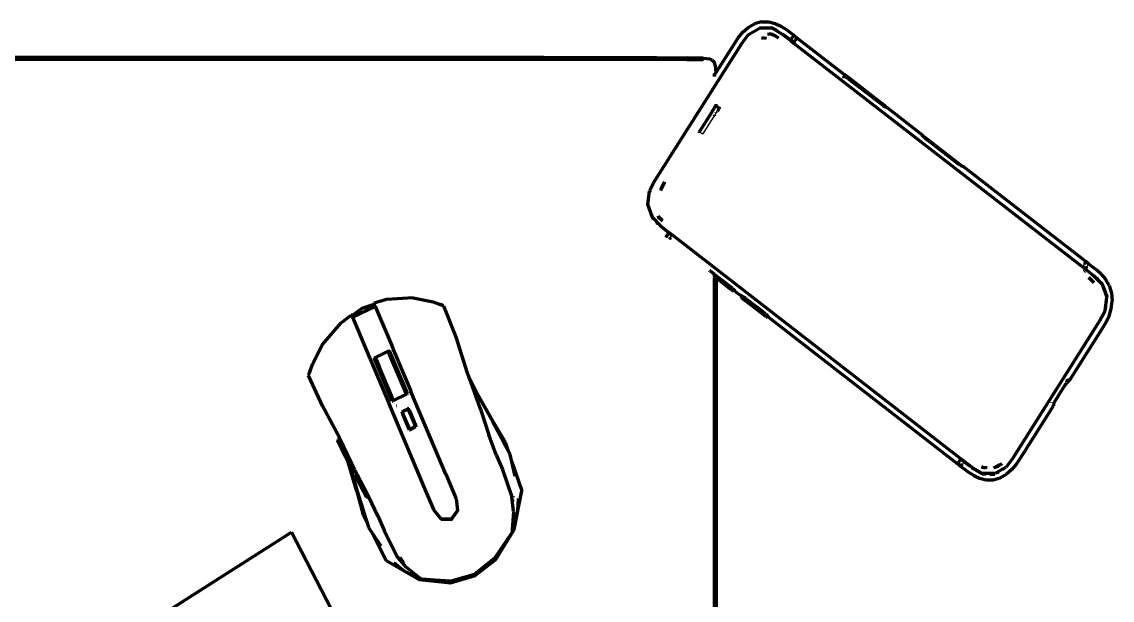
# Model space of a CAD drawing. Header units: millimetres. Extents: x 4307 to 31003, y 2809 to 20009.
# Drawn here: x 19202.6 to 19517.7, y 8687.3 to 8854.4 of the extents above; entities that cross this region are included whole.
import ezdxf

# ---------------------------------------------------------------- set-up
doc = ezdxf.new("R2010")
doc.units = ezdxf.units.MM
doc.layers.add('ProfileEdges', color=7, linetype='Continuous')

msp = doc.modelspace()

# ---------------------------------------------------------------- linework, layer by layer
for p, q in [((19416.43, 8849.52), (19416.86, 8849.47)), ((19440.36, 8838.84), (19440.4, 8838.79)), ((19440.41, 8838.75), (19440.58, 8838.55)), ((19443.03, 8837.04), (19440.52, 8838.98)), ((19446.73, 8834.17), (19451.37, 8830.58)), ((19398.35, 8822.72), (19402.73, 8829.65)), ((19402.73, 8829.69), (19402.86, 8829.85)), ((19402.86, 8829.9), (19402.93, 8829.96)), ((19403.01, 8829.88), (19403.25, 8829.69)), ((19403.25, 8829.69), (19403.36, 8829.61)), ((19452.16, 8829.96), (19452.33, 8829.83)), ((19402.74, 8827.36), (19401.62, 8825.58)), ((19402.87, 8827.56), (19402.74, 8827.36)), ((19403.26, 8828.19), (19402.87, 8827.56)), ((19403.86, 8829.13), (19403.26, 8828.19)), ((19403.86, 8829.22), (19403.86, 8829.13)), ((19401.62, 8825.58), (19399.37, 8822.04)), ((19398.4, 8822.7), (19398.35, 8822.72)), ((19398.46, 8822.67), (19398.4, 8822.7)), ((19398.46, 8822.67), (19399.29, 8822.01)), ((19399.37, 8822.04), (19399.29, 8822.01)), ((19387.3, 8806.19), (19388.32, 8808.13)), ((19387.27, 8806.06), (19387.3, 8806.19)), ((19389.68, 8791.48), (19389.79, 8791.66)), ((19390.08, 8792.11), (19390.46, 8792.72)), ((19510.04, 8785.18), (19510, 8785.12)), ((19509.56, 8784.42), (19509.17, 8783.82)), ((19510.5, 8783.7), (19510.78, 8784.15)), ((19402.81, 8780.9), (19402.78, 8780.91)), ((19402.94, 8780.79), (19402.81, 8780.9)), ((19403.05, 8780.7), (19402.94, 8780.79)), ((19403.36, 8780.47), (19403.15, 8780.63)), ((19404.58, 8779.52), (19403.36, 8780.47)), ((19404.58, 8779.52), (19408.28, 8776.65)), ((19304.47, 8773.05), (19304.45, 8773.13)), ((19328.2, 8716.81), (19304.49, 8773.06)), ((19315.72, 8774.65), (19321.48, 8773.45)), ((19323.05, 8772.85), (19321.48, 8773.45)), ((19324.15, 8772.45), (19323.05, 8772.85)), ((19410.48, 8774.95), (19411.45, 8774.2)), ((19410.69, 8775.29), (19410.64, 8775.29)), ((19410.77, 8775.24), (19410.69, 8775.29)), ((19410.97, 8775.15), (19411.1, 8775.11)), ((19297.82, 8769.71), (19297.87, 8769.64)), ((19318.67, 8720.23), (19297.84, 8769.63)), ((19324.21, 8772.41), (19324.15, 8772.45)), ((19324.36, 8772.35), (19324.21, 8772.41)), ((19327.89, 8763.44), (19324.36, 8772.35)), ((19414.21, 8772.07), (19417.91, 8769.2)), ((19418.1, 8769.57), (19417.87, 8769.88)), ((19289.52, 8761.13), (19286.65, 8755.49)), ((19304.51, 8757.4), (19304.46, 8757.26)), ((19304.7, 8757.54), (19304.51, 8757.4)), ((19304.51, 8757.4), (19304.54, 8757.33)), ((19308.46, 8759.4), (19304.7, 8757.54)), ((19308.7, 8759.47), (19308.46, 8759.4)), ((19308.84, 8759.42), (19308.7, 8759.47)), ((19286.06, 8753.77), (19286.65, 8755.49)), ((19285.56, 8752.34), (19285.6, 8752.53)), ((19285.56, 8752.34), (19286.36, 8750.54)), ((19286.36, 8750.54), (19286.67, 8749.88)), ((19331.67, 8752.04), (19334.23, 8746.83)), ((19286.67, 8749.88), (19289.47, 8743.62)), ((19333.29, 8748.29), (19332.23, 8750.48)), ((19309.77, 8744.84), (19309.68, 8744.88)), ((19313.75, 8746.84), (19313.6, 8746.76)), ((19313.98, 8746.96), (19313.75, 8746.84)), ((19313.96, 8747.01), (19313.98, 8746.96)), ((19294.48, 8734.11), (19289.47, 8743.62)), ((19312.55, 8741.78), (19312.57, 8741.73)), ((19312.73, 8741.61), (19314.23, 8742.4)), ((19312.92, 8741.15), (19312.73, 8741.61)), ((19314.65, 8737.06), (19312.92, 8741.15)), ((19314.23, 8742.4), (19314.41, 8742.02)), ((19314.27, 8742.6), (19314.25, 8742.65)), ((19314.43, 8741.93), (19314.41, 8742.02)), ((19316.17, 8737.84), (19314.43, 8741.93)), ((19338.81, 8738.77), (19338.68, 8738.97)), ((19314.65, 8737.06), (19314.68, 8736.98)), ((19314.68, 8737.05), (19314.65, 8737.06)), ((19316.17, 8737.84), (19314.68, 8737.05)), ((19314.72, 8736.88), (19314.8, 8736.7)), ((19314.76, 8736.53), (19314.74, 8736.57)), ((19314.8, 8736.7), (19316.31, 8737.46)), ((19316.32, 8737.49), (19316.17, 8737.84)), ((19316.31, 8737.46), (19316.32, 8737.49)), ((19316.51, 8737.55), (19316.44, 8737.45)), ((19316.44, 8737.45), (19316.46, 8737.41)), ((19293.95, 8733.61), (19294.53, 8733.92)), ((19293.97, 8733.58), (19294.53, 8733.92)), ((19293.97, 8733.58), (19294.01, 8733.49)), ((19294.01, 8733.49), (19295.07, 8731.32)), ((19294.53, 8733.92), (19294.56, 8733.93)), ((19294.53, 8733.92), (19294.58, 8733.9)), ((19342.16, 8732.96), (19341.89, 8732.86)), ((19341.91, 8732.83), (19342.16, 8732.96)), ((19342.16, 8732.96), (19341.92, 8732.8)), ((19342.2, 8732.97), (19342.16, 8732.96)), ((19342.23, 8732.95), (19342.16, 8732.96)), ((19342.29, 8732.98), (19342.23, 8732.95)), ((19296.14, 8729.08), (19295.07, 8731.32)), ((19296.14, 8729.08), (19296.21, 8728.95)), ((19296.21, 8728.95), (19296.24, 8728.88)), ((19296.24, 8728.88), (19296.72, 8727.9)), ((19296.37, 8729.04), (19296.31, 8729.21)), ((19296.42, 8729.48), (19296.55, 8729.13)), ((19296.84, 8727.54), (19296.93, 8727.46)), ((19296.93, 8727.46), (19296.98, 8727.29)), ((19296.98, 8727.29), (19297.22, 8726.86)), ((19297.35, 8726.59), (19297.23, 8726.83)), ((19297.37, 8726.53), (19297.35, 8726.59)), ((19297.37, 8726.53), (19298.3, 8724.67)), ((19474.84, 8727.37), (19474.45, 8726.76)), ((19298.87, 8724.96), (19298.3, 8724.67)), ((19298.3, 8724.67), (19298.32, 8724.63)), ((19298.89, 8724.92), (19298.32, 8724.63)), ((19299.53, 8723.64), (19299.09, 8723.24)), ((19299.09, 8723.24), (19299.59, 8722.25)), ((19299.53, 8723.64), (19299.86, 8722.39)), ((19299.59, 8722.25), (19300.51, 8720.52)), ((19299.51, 8719.2), (19299.61, 8718.86)), ((19300.51, 8720.52), (19301.41, 8718.83)), ((19301.11, 8719.61), (19300.7, 8720.88)), ((19321.13, 8714.45), (19318.67, 8720.23)), ((19299.47, 8718.75), (19299.53, 8718.51)), ((19301.43, 8718.79), (19301.41, 8718.83)), ((19302.3, 8717.15), (19301.43, 8718.79)), ((19302.3, 8717.15), (19302.76, 8717.39)), ((19302.74, 8717.43), (19302.34, 8717.23)), ((19302.8, 8717.32), (19302.34, 8717.07)), ((19328.63, 8713.24), (19328.14, 8716.78)), ((19328.82, 8713.02), (19328.2, 8716.81)), ((19344.77, 8716.34), (19344.7, 8715.99)), ((19321.13, 8714.45), (19321.56, 8713.38)), ((19321.56, 8713.38), (19323.78, 8710.42)), ((19322.32, 8712.52), (19321.61, 8713.41)), ((19326.79, 8710.57), (19328.67, 8713.12)), ((19326.86, 8710.39), (19328.82, 8713.02)), ((19328.6, 8713.2), (19328.55, 8713.25)), ((19328.63, 8713.24), (19328.6, 8713.2)), ((19328.67, 8713.12), (19328.6, 8713.2)), ((19344.78, 8708.35), (19345.75, 8713.2)), ((19301.28, 8711.9), (19301.64, 8712.11)), ((19301.37, 8711.9), (19301.66, 8712.06)), ((19301.66, 8712.03), (19301.37, 8711.87)), ((19301.66, 8712.03), (19301.37, 8711.9)), ((19323.78, 8710.42), (19326.86, 8710.39)), ((19323.8, 8710.8), (19323.8, 8710.72)), ((19326.75, 8710.66), (19323.8, 8710.72)), ((19323.8, 8710.72), (19323.81, 8710.62)), ((19323.81, 8710.62), (19326.79, 8710.57)), ((19326.75, 8710.66), (19326.72, 8710.73)), ((19327.73, 8712), (19326.75, 8710.66)), ((19326.79, 8710.57), (19326.75, 8710.66)), ((19344.74, 8707.69), (19344.86, 8707.81)), ((19312.96, 8697.98), (19311.69, 8699.86)), ((19311.82, 8699.82), (19313.22, 8698.08)), ((19313.08, 8698.51), (19312.1, 8699.74)), ((19312.83, 8698.05), (19312.6, 8698.2)), ((19312.96, 8697.98), (19312.83, 8698.05)), ((19313.53, 8697.14), (19312.96, 8697.98)), ((19313.33, 8697.75), (19312.96, 8697.98)), ((19339.38, 8699.64), (19333.43, 8694.82)), ((19316.53, 8694.02), (19316.77, 8693.89)), ((19333.43, 8694.82), (19326.26, 8692.87)), ((19317.25, 8693.5), (19317.08, 8693.48))]:
    msp.add_line(p, q)
at = {"layer": 'ProfileEdges', "lineweight": 211}
for p, q in [((19409.65, 8849.79), (19410.94, 8851.38)), ((19410.94, 8851.38), (19412.51, 8852.78)), ((19412.51, 8852.78), (19414.33, 8853.84)), ((19412.57, 8850.74), (19415.78, 8852.61)), ((19416.37, 8854.37), (19414.33, 8853.84)), ((19419.44, 8852.53), (19415.78, 8852.61)), ((19416.37, 8854.37), (19418.43, 8854.4)), ((19418.88, 8852.59), (19418.06, 8852.63)), ((19418.43, 8854.4), (19420.32, 8853.94)), ((19422.18, 8850.96), (19419.44, 8852.53)), ((19419.63, 8852.56), (19419.5, 8852.57)), ((19421.08, 8851.72), (19419.63, 8852.56)), ((19420.32, 8853.94), (19421.98, 8853.14)), ((19421.98, 8853.14), (19423.4, 8852.25)), ((19423.4, 8852.25), (19425.66, 8850.53)), ((19408.42, 8847.95), (19409.65, 8849.79)), ((19410.55, 8848.09), (19412.57, 8850.74)), ((19412.72, 8850.7), (19412.61, 8850.55)), ((19412.93, 8850.82), (19412.72, 8850.7)), ((19417.81, 8849.61), (19416.36, 8849.79)), ((19419.33, 8850.76), (19418.07, 8850.82)), ((19419.11, 8850.85), (19418.52, 8850.97)), ((19419.33, 8850.76), (19419.11, 8850.85)), ((19420.47, 8850.24), (19419.33, 8850.76)), ((19419.68, 8850.74), (19419.33, 8850.76)), ((19419.68, 8850.74), (19420.47, 8850.24)), ((19420.47, 8850.24), (19421.14, 8849.82)), ((19420.47, 8850.24), (19421.25, 8849.81)), ((19424.7, 8849.01), (19422.18, 8850.96)), ((19424.6, 8849.25), (19422.55, 8850.83)), ((19424.7, 8849.01), (19424.77, 8849.12)), ((19424.7, 8849.01), (19424.74, 8848.97)), ((19424.82, 8849.09), (19424.74, 8848.97)), ((19424.74, 8848.97), (19425.63, 8848.28)), ((19425.66, 8850.53), (19424.77, 8849.12)), ((19424.82, 8849.09), (19424.77, 8849.12)), ((19424.82, 8849.09), (19425.71, 8850.5)), ((19425.25, 8848.76), (19424.82, 8849.09)), ((19425.71, 8848.4), (19425.25, 8848.76)), ((19425.63, 8848.28), (19425.71, 8848.4)), ((19508.81, 8783.85), (19425.63, 8848.28)), ((19425.66, 8850.53), (19425.71, 8850.5)), ((19425.71, 8850.5), (19426.56, 8849.75)), ((19425.71, 8848.4), (19425.73, 8848.44)), ((19425.76, 8848.48), (19425.73, 8848.44)), ((19425.86, 8848.65), (19425.76, 8848.48)), ((19425.86, 8848.65), (19425.92, 8848.73)), ((19425.92, 8848.73), (19426.33, 8849.39)), ((19426.38, 8849.46), (19426.33, 8849.39)), ((19426.56, 8849.75), (19426.38, 8849.46)), ((19426.56, 8849.75), (19426.6, 8849.81)), ((19426.6, 8849.81), (19440.16, 8839.3)), ((19410.55, 8848.09), (19385.56, 8808.6)), ((19403.17, 8839.62), (19408.42, 8847.95)), ((19353.46, 8844.14), (18886.7, 8844.13)), ((19371.81, 8843.51), (18886.77, 8843.51)), ((18905.14, 8843.91), (19353.44, 8843.91)), ((19353.44, 8843.8), (19353.43, 8843.67)), ((19353.43, 8843.67), (19371.83, 8843.65)), ((19353.44, 8843.8), (19353.44, 8843.91)), ((19371.84, 8843.78), (19353.44, 8843.8)), ((19353.46, 8844.14), (19386.15, 8844.07)), ((19386.07, 8843.48), (19371.81, 8843.51)), ((19371.83, 8843.65), (19386.09, 8843.62)), ((19386.1, 8843.74), (19371.84, 8843.78)), ((19394.79, 8843.42), (19386.07, 8843.48)), ((19386.09, 8843.62), (19386.1, 8843.74)), ((19394.81, 8843.56), (19386.09, 8843.62)), ((19386.15, 8844.07), (19394.91, 8844.02)), ((19399.34, 8843.33), (19394.79, 8843.42)), ((19399.38, 8843.47), (19394.81, 8843.56)), ((19399.51, 8843.92), (19394.91, 8844.02)), ((19399.34, 8843.33), (19399.38, 8843.47)), ((19399.51, 8843.92), (19401.31, 8843.74)), ((19401.31, 8843.74), (19402.09, 8843.37)), ((19402.09, 8843.37), (19402.66, 8842.73)), ((19402.86, 8842.33), (19402.66, 8842.73)), ((19402.96, 8841.86), (19402.86, 8842.33)), ((19402.63, 8839.44), (19402.76, 8839.48)), ((19402.63, 8839.44), (19402.64, 8838.82)), ((19402.64, 8838.82), (19402.76, 8838.99)), ((19402.64, 8838.82), (19402.64, 8838.56)), ((19402.76, 8839.02), (19403.17, 8839.62)), ((19402.76, 8839.02), (19402.76, 8839.48)), ((19402.76, 8838.99), (19402.76, 8839.02)), ((19402.76, 8838.99), (19402.77, 8838.76)), ((19402.96, 8841.86), (19403.17, 8839.62)), ((19440.13, 8838.47), (19440.36, 8838.84)), ((19440.16, 8839.3), (19440.3, 8839.07)), ((19440.17, 8838.38), (19440.41, 8838.75)), ((19440.3, 8839.07), (19440.36, 8838.84)), ((19440.44, 8838.9), (19440.3, 8839.07)), ((19440.4, 8838.79), (19440.46, 8838.88)), ((19440.4, 8838.79), (19440.41, 8838.75)), ((19440.46, 8838.88), (19440.44, 8838.9)), ((19440.46, 8838.88), (19440.52, 8838.98)), ((19440.58, 8838.7), (19440.46, 8838.88)), ((19440.52, 8838.98), (19440.73, 8838.94)), ((19441.66, 8838.22), (19440.73, 8838.94)), ((19440.1, 8838.33), (19440.17, 8838.38)), ((19440.17, 8838.38), (19440.13, 8838.47)), ((19440.17, 8838.38), (19440.28, 8838.26)), ((19440.68, 8838.62), (19440.58, 8838.7)), ((19440.68, 8838.62), (19440.89, 8838.43)), ((19440.89, 8838.43), (19441.04, 8838.29)), ((19441.35, 8838.06), (19441.04, 8838.29)), ((19441.35, 8838.06), (19446.62, 8833.99)), ((19441.66, 8838.22), (19451.71, 8830.47)), ((19446.73, 8834.17), (19443.03, 8837.04)), ((19446.62, 8833.99), (19446.58, 8833.94)), ((19446.73, 8834.17), (19446.62, 8833.99)), ((19451.57, 8830.15), (19446.62, 8833.99)), ((19401.99, 8828.35), (19402.73, 8829.53)), ((19402.73, 8829.53), (19402.86, 8829.74)), ((19402.73, 8829.65), (19402.73, 8829.69)), ((19402.73, 8829.53), (19402.73, 8829.65)), ((19402.86, 8829.85), (19402.86, 8829.9)), ((19402.86, 8829.74), (19402.86, 8829.85)), ((19402.86, 8829.74), (19402.94, 8829.85)), ((19403.01, 8829.88), (19402.94, 8829.85)), ((19403.09, 8830.08), (19403.01, 8829.88)), ((19403.23, 8830.11), (19403.09, 8830.08)), ((19403.23, 8830.11), (19403.24, 8830.24)), ((19403.23, 8830.11), (19404.11, 8829.43)), ((19403.25, 8829.69), (19403.23, 8830.11)), ((19403.24, 8830.34), (19403.24, 8830.6)), ((19404.28, 8829.3), (19404.11, 8829.43)), ((19404.11, 8829.43), (19404.14, 8829.27)), ((19452.16, 8829.96), (19451.37, 8830.58)), ((19451.6, 8830), (19451.57, 8830.15)), ((19452.08, 8829.83), (19451.57, 8830.15)), ((19452.08, 8829.83), (19451.6, 8830)), ((19451.71, 8830.47), (19452.23, 8830.03)), ((19452.29, 8829.75), (19452.08, 8829.83)), ((19452.33, 8829.83), (19452.23, 8830.03)), ((19452.33, 8829.83), (19452.29, 8829.75)), ((19452.37, 8829.72), (19452.29, 8829.75)), ((19452.72, 8829.57), (19452.37, 8829.72)), ((19452.72, 8829.57), (19462.77, 8821.79)), ((19401.99, 8828.35), (19398.4, 8822.7)), ((19402.74, 8827.26), (19402.74, 8827.36)), ((19402.87, 8827.46), (19402.87, 8827.56)), ((19403.26, 8828.08), (19403.26, 8828.19)), ((19403.69, 8828.57), (19404.14, 8829.27)), ((19398.36, 8822.61), (19398.3, 8822.51)), ((19398.3, 8822.51), (19398.32, 8822.36)), ((19398.32, 8822.36), (19398.36, 8822.33)), ((19398.4, 8822.7), (19398.38, 8822.64)), ((19462.77, 8821.79), (19462.68, 8821.66)), ((19462.83, 8821.69), (19462.75, 8821.58)), ((19462.83, 8821.69), (19462.77, 8821.79)), ((19462.83, 8821.69), (19462.86, 8821.59)), ((19463.02, 8821.48), (19462.83, 8821.69)), ((19462.89, 8821.55), (19462.86, 8821.59)), ((19463.05, 8821.38), (19462.89, 8821.55)), ((19462.95, 8821.42), (19462.89, 8821.55)), ((19463.05, 8821.38), (19462.95, 8821.42)), ((19463.05, 8821.38), (19463.02, 8821.48)), ((19463.05, 8821.38), (19463.14, 8821.32)), ((19463.14, 8821.32), (19463.22, 8821.21)), ((19463.22, 8821.21), (19463.61, 8821.02)), ((19463.29, 8821.11), (19463.22, 8821.21)), ((19463.29, 8821.11), (19463.57, 8820.85)), ((19463.29, 8821.11), (19463.84, 8820.73)), ((19463.6, 8820.83), (19463.57, 8820.85)), ((19463.6, 8820.83), (19463.65, 8820.78)), ((19473.56, 8813.31), (19463.61, 8821.02)), ((19463.65, 8820.78), (19464.23, 8820.34)), ((19464.23, 8820.34), (19473.33, 8813.28)), ((19473.6, 8813.18), (19473.23, 8813.46)), ((19473.46, 8813.2), (19473.33, 8813.28)), ((19473.46, 8813.2), (19473.63, 8813.09)), ((19473.56, 8813.31), (19474.11, 8812.88)), ((19473.74, 8813.01), (19473.63, 8813.09)), ((19474.11, 8812.88), (19473.74, 8813.01)), ((19474.02, 8812.84), (19474.05, 8812.82)), ((19474.05, 8812.82), (19474.09, 8812.8)), ((19474.11, 8812.88), (19474.14, 8812.86)), ((19474.29, 8812.73), (19474.14, 8812.86)), ((19474.15, 8812.76), (19474.29, 8812.73)), ((19474.25, 8812.5), (19474.26, 8812.52)), ((19474.29, 8812.73), (19474.39, 8812.71)), ((19474.34, 8812.64), (19474.39, 8812.71)), ((19474.39, 8812.71), (19474.49, 8812.71)), ((19474.49, 8812.71), (19474.42, 8812.59)), ((19510.04, 8785.18), (19474.49, 8812.71)), ((19383.99, 8805.59), (19385.56, 8808.6)), ((19388.4, 8808.07), (19387.2, 8805.68)), ((19388.3, 8808.15), (19387.3, 8806.19)), ((19383.51, 8801.62), (19383.99, 8805.59)), ((19384.08, 8805.44), (19384.04, 8805.21)), ((19384.17, 8805.61), (19384.08, 8805.44)), ((19384.82, 8797.84), (19383.51, 8801.62)), ((19383.76, 8800.6), (19384.82, 8797.84)), ((19384.82, 8797.84), (19387.1, 8795.53)), ((19384.82, 8797.84), (19384.86, 8797.63)), ((19386.42, 8798.24), (19386.43, 8798.2)), ((19386.43, 8798.2), (19387.75, 8796.88)), ((19387.14, 8797.58), (19386.56, 8798.28)), ((19384.86, 8797.63), (19384.95, 8797.53)), ((19386.01, 8796.47), (19386.33, 8796.14)), ((19387.1, 8795.53), (19389.61, 8793.58)), ((19387.68, 8797.07), (19387.14, 8797.58)), ((19388.74, 8792.2), (19389.53, 8793.45)), ((19389.57, 8793.41), (19388.79, 8792.17)), ((19389.31, 8793.63), (19389.53, 8793.45)), ((19389.53, 8793.45), (19389.61, 8793.58)), ((19389.53, 8793.45), (19389.57, 8793.41)), ((19389.66, 8793.55), (19389.57, 8793.41)), ((19389.57, 8793.41), (19390.01, 8793.09)), ((19389.61, 8793.58), (19389.66, 8793.55)), ((19389.66, 8793.55), (19390.54, 8792.85)), ((19389.87, 8791.79), (19389.79, 8791.66)), ((19389.98, 8791.96), (19389.87, 8791.79)), ((19389.98, 8791.96), (19390.08, 8792.11)), ((19390.01, 8793.09), (19390.46, 8792.72)), ((19390.54, 8792.85), (19390.46, 8792.72)), ((19473.98, 8728.22), (19390.54, 8792.85)), ((19510.94, 8784.4), (19510.04, 8785.18)), ((19401.38, 8782.52), (19401.3, 8782.55)), ((19401.38, 8782.52), (19401.7, 8782.31)), ((19402.81, 8781.45), (19401.7, 8782.31)), ((19508.6, 8782.91), (19508.64, 8782.97)), ((19508.81, 8783.85), (19509.08, 8783.67)), ((19509.08, 8783.67), (19509.15, 8783.77)), ((19509.08, 8783.67), (19510.01, 8782.93)), ((19509.15, 8783.77), (19509.17, 8783.82)), ((19509.72, 8783.33), (19509.15, 8783.77)), ((19509.68, 8782.41), (19509.54, 8782.19)), ((19510, 8785.12), (19509.56, 8784.42)), ((19510.08, 8783.05), (19509.72, 8783.33)), ((19510.08, 8783.05), (19510.01, 8782.93)), ((19510.01, 8782.93), (19511.79, 8781.55)), ((19510.08, 8783.05), (19510.5, 8783.7)), ((19510.78, 8784.15), (19510.94, 8784.4)), ((19510.97, 8784.45), (19510.94, 8784.4)), ((19513.25, 8782.65), (19510.97, 8784.45)), ((19514.49, 8781.49), (19513.25, 8782.65)), ((19402.78, 8780.91), (19402.81, 8781.45)), ((19402.78, 8780.76), (19402.78, 8780.91)), ((19402.81, 8780.9), (19402.78, 8780.76)), ((19402.78, 8780.76), (19402.81, 8780.37)), ((19402.78, 8780.76), (19402.94, 8780.64)), ((19402.79, 8530.54), (19402.81, 8780.37)), ((19403.05, 8781.25), (19402.81, 8781.45)), ((19402.92, 8530.52), (19402.94, 8780.64)), ((19402.94, 8780.64), (19402.94, 8780.79)), ((19403.05, 8780.55), (19402.94, 8780.64)), ((19403.05, 8781.25), (19403.05, 8780.7)), ((19404.81, 8779.89), (19403.05, 8781.25)), ((19403.05, 8780.7), (19403.05, 8780.55)), ((19403.05, 8780.55), (19403.05, 8780.4)), ((19403.05, 8780.4), (19403.15, 8780.41)), ((19403.05, 8554.13), (19403.05, 8780.4)), ((19403.28, 8780.38), (19403.15, 8780.48)), ((19403.15, 8780.41), (19403.15, 8554.12)), ((19403.36, 8780.47), (19403.33, 8780.34)), ((19403.36, 8780.32), (19403.33, 8780.34)), ((19403.35, 8530.46), (19403.36, 8780.32)), ((19407.15, 8777.41), (19403.36, 8780.32)), ((19404.81, 8779.89), (19404.58, 8779.52)), ((19407.94, 8777.43), (19404.81, 8779.89)), ((19511.45, 8779.95), (19510.83, 8780.46)), ((19510.98, 8780.51), (19512.26, 8779.19)), ((19512.26, 8779.19), (19511.45, 8779.95)), ((19511.79, 8781.55), (19512.52, 8780.98)), ((19512.26, 8779.19), (19512.37, 8779.13)), ((19514.8, 8778.67), (19512.52, 8780.98)), ((19513.58, 8780.09), (19513.33, 8780.34)), ((19514.49, 8781.49), (19515.74, 8780.03)), ((19514.87, 8778.79), (19514.71, 8778.95)), ((19516.78, 8778.22), (19515.74, 8780.03)), ((19408.07, 8776.69), (19407.15, 8777.41)), ((19407.94, 8777.43), (19408.07, 8777.3)), ((19408.07, 8777.3), (19408.44, 8776.89)), ((19408.31, 8777.15), (19408.07, 8777.3)), ((19408.28, 8776.65), (19408.07, 8776.69)), ((19408.28, 8776.65), (19408.44, 8776.89)), ((19408.31, 8777.15), (19408.47, 8776.93)), ((19408.44, 8776.89), (19408.47, 8776.93)), ((19408.44, 8776.89), (19408.47, 8776.86)), ((19408.47, 8776.93), (19408.52, 8777.02)), ((19408.58, 8776.77), (19408.47, 8776.86)), ((19408.58, 8776.77), (19408.52, 8777.02)), ((19408.64, 8776.72), (19408.58, 8776.77)), ((19408.72, 8776.55), (19408.64, 8776.72)), ((19408.72, 8776.55), (19410.34, 8775.34)), ((19514.8, 8778.67), (19516.11, 8774.89)), ((19514.92, 8778.66), (19514.87, 8778.79)), ((19515.88, 8776.04), (19515.22, 8777.84)), ((19516.78, 8778.22), (19517.46, 8776.07)), ((19517.46, 8776.07), (19517.7, 8773.77)), ((19301, 8771.74), (19304.41, 8772.87)), ((19304.45, 8773.13), (19304.37, 8772.97)), ((19304.37, 8772.97), (19304.41, 8772.87)), ((19304.41, 8772.87), (19304.41, 8772.8)), ((19304.41, 8772.8), (19304.71, 8772.18)), ((19307.95, 8774.17), (19304.45, 8773.13)), ((19315.69, 8774.72), (19307.95, 8774.17)), ((19315.69, 8774.72), (19321.45, 8773.52)), ((19321.45, 8773.52), (19323.54, 8772.74)), ((19323.54, 8772.74), (19323.05, 8772.85)), ((19323.93, 8772.64), (19323.54, 8772.74)), ((19323.54, 8772.74), (19324.04, 8772.55)), ((19323.99, 8772.63), (19323.93, 8772.64)), ((19324.04, 8772.55), (19323.99, 8772.63)), ((19410.64, 8775.29), (19410.34, 8775.34)), ((19410.63, 8775.19), (19410.34, 8775.34)), ((19410.63, 8775.19), (19410.48, 8774.95)), ((19410.48, 8774.95), (19410.58, 8774.75)), ((19410.58, 8774.75), (19411.21, 8774.24)), ((19410.69, 8775.29), (19410.63, 8775.19)), ((19411.4, 8774.8), (19410.63, 8775.19)), ((19410.63, 8775.19), (19411, 8775.06)), ((19410.64, 8775.29), (19410.65, 8775.32)), ((19410.7, 8775.38), (19410.73, 8775.44)), ((19410.75, 8775.39), (19410.73, 8775.36)), ((19411.4, 8774.8), (19411, 8775.06)), ((19411.21, 8774.24), (19417.15, 8769.63)), ((19411.64, 8774.6), (19411.4, 8774.8)), ((19414.21, 8772.07), (19411.45, 8774.2)), ((19413.73, 8772.99), (19411.64, 8774.6)), ((19414.44, 8772.44), (19413.73, 8772.99)), ((19515.82, 8772.5), (19516.11, 8774.89)), ((19516.25, 8775.02), (19516.08, 8775.5)), ((19517.42, 8771.52), (19517.7, 8773.77)), ((19294.85, 8767.41), (19297.82, 8769.71)), ((19297.98, 8769.67), (19297.82, 8769.71)), ((19298.02, 8769.57), (19297.98, 8769.67)), ((19298.02, 8769.57), (19301, 8771.74)), ((19298.08, 8769.53), (19298.02, 8769.57)), ((19298.21, 8769.12), (19298.08, 8769.53)), ((19304.71, 8772.18), (19298.21, 8769.12)), ((19304.71, 8772.18), (19309.67, 8760.4)), ((19324.04, 8772.55), (19324.11, 8772.52)), ((19324.11, 8772.52), (19324.46, 8772.39)), ((19324.15, 8772.45), (19324.11, 8772.52)), ((19324.15, 8772.45), (19324.2, 8772.44)), ((19324.21, 8772.41), (19324.2, 8772.44)), ((19324.46, 8772.39), (19327.98, 8763.38)), ((19414.21, 8772.07), (19414.44, 8772.44)), ((19415.15, 8771.89), (19414.44, 8772.44)), ((19417.46, 8770.09), (19415.15, 8771.89)), ((19417.7, 8769.23), (19417.15, 8769.63)), ((19417.55, 8770.04), (19417.46, 8770.09)), ((19417.55, 8770.04), (19418.08, 8769.45)), ((19418.08, 8769.45), (19417.91, 8769.2)), ((19418.15, 8769.48), (19418.08, 8769.45)), ((19418.2, 8769.32), (19418.08, 8769.45)), ((19418.1, 8769.57), (19418.12, 8769.52)), ((19418.12, 8769.52), (19418.2, 8769.63)), ((19418.15, 8769.48), (19418.12, 8769.52)), ((19418.2, 8769.32), (19418.15, 8769.48)), ((19418.2, 8769.63), (19418.25, 8769.63)), ((19515.63, 8770.92), (19514.06, 8767.91)), ((19515.63, 8770.95), (19515.65, 8770.98)), ((19515.63, 8770.92), (19515.65, 8770.98)), ((19515.63, 8770.92), (19515.63, 8770.95)), ((19515.65, 8770.98), (19515.82, 8772.5)), ((19515.65, 8770.98), (19515.84, 8772.3)), ((19516.78, 8769.4), (19517.42, 8771.52)), ((19289.5, 8761.21), (19294.85, 8767.41)), ((19303.28, 8757.11), (19298.21, 8769.12)), ((19417.7, 8769.23), (19417.91, 8769.2)), ((19418.2, 8769.32), (19418.34, 8769.09)), ((19418.34, 8769.09), (19473.04, 8726.73)), ((19489.07, 8728.43), (19514.06, 8767.91)), ((19515.86, 8767.52), (19514.73, 8765.61)), ((19516.78, 8769.4), (19515.86, 8767.52)), ((19327.98, 8763.38), (19331.3, 8753.04)), ((19514.73, 8765.61), (19505.27, 8750.68)), ((19286.63, 8755.56), (19289.5, 8761.21)), ((19309.72, 8760.25), (19309.67, 8760.4)), ((19309.72, 8760.25), (19315.02, 8747.73)), ((19303.28, 8757.11), (19303.36, 8756.96)), ((19308.62, 8744.43), (19303.36, 8756.96)), ((19304.46, 8757.26), (19304.49, 8757.18)), ((19304.49, 8757.18), (19304.54, 8757.33)), ((19309.66, 8744.93), (19304.49, 8757.18)), ((19304.54, 8757.33), (19304.77, 8757.44)), ((19304.77, 8757.44), (19304.7, 8757.54)), ((19304.77, 8757.44), (19308.5, 8759.28)), ((19304.89, 8757.09), (19304.77, 8757.44)), ((19304.95, 8757.19), (19304.77, 8757.44)), ((19304.89, 8757.09), (19305.05, 8756.73)), ((19308.51, 8759.03), (19308.15, 8758.78)), ((19308.5, 8759.28), (19308.46, 8759.4)), ((19308.5, 8759.28), (19308.74, 8759.4)), ((19308.5, 8759.28), (19308.51, 8759.03)), ((19309.55, 8756.81), (19308.5, 8759.28)), ((19308.74, 8759.4), (19308.87, 8759.35)), ((19308.84, 8759.42), (19308.87, 8759.35)), ((19314.03, 8747.1), (19308.87, 8759.35)), ((19309.55, 8756.81), (19309.47, 8756.76)), ((19313.73, 8746.9), (19309.55, 8756.81)), ((19285.82, 8753.28), (19286.63, 8755.56)), ((19285.82, 8753.28), (19286.06, 8753.77)), ((19305.05, 8756.73), (19305.12, 8756.79)), ((19305.05, 8756.73), (19305.82, 8754.89)), ((19305.82, 8754.89), (19305.9, 8754.92)), ((19309.98, 8745.02), (19305.82, 8754.89)), ((19285.47, 8752.28), (19285.6, 8752.53)), ((19289.45, 8743.5), (19285.47, 8752.28)), ((19285.6, 8752.53), (19285.63, 8752.59)), ((19285.6, 8752.53), (19285.62, 8752.5)), ((19285.64, 8752.89), (19285.61, 8752.83)), ((19285.63, 8752.74), (19285.61, 8752.83)), ((19285.61, 8752.66), (19285.63, 8752.74)), ((19285.61, 8752.66), (19285.63, 8752.59)), ((19285.63, 8752.74), (19285.82, 8753.28)), ((19285.64, 8752.89), (19285.82, 8753.28)), ((19331.3, 8753.04), (19331.37, 8752.75)), ((19331.37, 8752.75), (19331.51, 8752.48)), ((19331.51, 8752.48), (19334.28, 8746.85)), ((19331.51, 8752.48), (19331.54, 8752.3)), ((19331.54, 8752.3), (19331.67, 8752.04)), ((19331.67, 8752.04), (19331.74, 8751.75)), ((19331.87, 8751.48), (19331.74, 8751.75)), ((19334.15, 8746.74), (19331.87, 8751.48)), ((19331.87, 8751.48), (19332.12, 8750.72)), ((19332.23, 8750.48), (19332.12, 8750.72)), ((19504.83, 8750.61), (19504.35, 8750.79)), ((19504.65, 8751.16), (19505.23, 8750.68)), ((19504.83, 8750.61), (19505.23, 8750.68)), ((19505.23, 8750.68), (19505, 8750.5)), ((19505.27, 8750.68), (19505.23, 8750.68)), ((19315.02, 8747.73), (19315.06, 8747.61)), ((19325.15, 8723.71), (19315.06, 8747.61)), ((19332.23, 8750.48), (19334.98, 8742.9)), ((19501.3, 8745.06), (19504.13, 8749.53)), ((19504.13, 8749.53), (19504.36, 8749.83)), ((19504.36, 8749.83), (19504.62, 8750.17)), ((19505, 8750.5), (19504.62, 8750.17)), ((19308.62, 8744.43), (19308.67, 8744.32)), ((19318.79, 8720.3), (19308.67, 8744.32)), ((19309.68, 8744.88), (19309.66, 8744.93)), ((19309.66, 8744.93), (19309.79, 8744.89)), ((19309.98, 8745.02), (19309.79, 8744.89)), ((19313.73, 8746.9), (19309.98, 8745.02)), ((19309.99, 8744.99), (19309.98, 8745.02)), ((19313.96, 8747.01), (19313.73, 8746.9)), ((19313.75, 8746.84), (19313.73, 8746.9)), ((19314.03, 8747.1), (19313.96, 8747.01)), ((19334.15, 8746.74), (19338.58, 8738.96)), ((19334.28, 8746.85), (19338.75, 8739.01)), ((19500.29, 8744.39), (19500.28, 8744.41)), ((19500.89, 8744.27), (19500.77, 8743.83)), ((19500.89, 8744.27), (19500.93, 8744.33)), ((19500.93, 8744.33), (19501.27, 8745.04)), ((19501.27, 8745.04), (19501.3, 8745.06)), ((19294.48, 8734.11), (19289.45, 8743.5)), ((19310.4, 8744.02), (19310.37, 8744.09)), ((19310.93, 8743.47), (19310.89, 8743.44)), ((19312.35, 8741.71), (19312.54, 8741.75)), ((19312.42, 8741.56), (19312.52, 8741.58)), ((19312.54, 8741.65), (19312.5, 8741.64)), ((19312.5, 8741.64), (19312.52, 8741.58)), ((19312.52, 8741.58), (19312.54, 8741.65)), ((19312.52, 8741.58), (19312.74, 8741.06)), ((19312.54, 8741.75), (19312.57, 8741.73)), ((19312.57, 8741.73), (19312.54, 8741.65)), ((19312.54, 8741.65), (19312.66, 8741.7)), ((19312.57, 8741.73), (19312.66, 8741.78)), ((19312.66, 8741.7), (19312.61, 8741.57)), ((19312.81, 8741.1), (19312.61, 8741.57)), ((19312.65, 8741.02), (19312.74, 8741.06)), ((19312.76, 8741.8), (19312.66, 8741.7)), ((19312.66, 8741.78), (19312.76, 8741.8)), ((19312.76, 8741.8), (19312.68, 8741.98)), ((19312.74, 8741.06), (19312.81, 8741.1)), ((19314.63, 8736.58), (19312.74, 8741.06)), ((19312.76, 8741.8), (19314.14, 8742.54)), ((19314.24, 8742.51), (19312.76, 8741.8)), ((19312.81, 8741.1), (19312.92, 8741.15)), ((19314.69, 8736.63), (19312.81, 8741.1)), ((19314.11, 8742.63), (19314.14, 8742.54)), ((19314.19, 8742.55), (19314.14, 8742.54)), ((19314.27, 8742.6), (19314.19, 8742.55)), ((19314.24, 8742.51), (19314.36, 8742.46)), ((19314.43, 8742.77), (19314.27, 8742.6)), ((19314.3, 8742.59), (19314.27, 8742.6)), ((19314.39, 8742.6), (19314.3, 8742.59)), ((19314.36, 8742.46), (19314.56, 8742)), ((19314.48, 8742.64), (19314.39, 8742.6)), ((19314.39, 8742.6), (19314.62, 8742.03)), ((19314.43, 8741.93), (19314.56, 8742)), ((19314.56, 8742), (19314.62, 8742.03)), ((19316.44, 8737.53), (19314.56, 8742)), ((19314.62, 8742.03), (19314.71, 8742.08)), ((19314.62, 8742.03), (19316.5, 8737.6)), ((19334.98, 8742.9), (19335.2, 8742.24)), ((19335.2, 8742.24), (19337.56, 8735.15)), ((19492.63, 8730.68), (19500.71, 8743.49)), ((19500.52, 8743.63), (19500.61, 8743.56)), ((19500.64, 8743.83), (19500.67, 8743.66)), ((19500.77, 8743.83), (19500.7, 8743.52)), ((19500.7, 8743.52), (19500.71, 8743.49)), ((19338.58, 8738.96), (19341.89, 8732.86)), ((19338.75, 8739.01), (19342.26, 8733.04)), ((19314.63, 8736.58), (19314.74, 8736.57)), ((19314.69, 8736.63), (19314.74, 8736.57)), ((19314.74, 8736.57), (19314.82, 8736.58)), ((19314.82, 8736.58), (19316.39, 8737.39)), ((19316.39, 8737.39), (19316.44, 8737.45)), ((19316.5, 8737.6), (19316.44, 8737.53)), ((19316.44, 8737.45), (19316.44, 8737.53)), ((19316.51, 8737.55), (19316.5, 8737.6)), ((19339.67, 8729.36), (19337.56, 8735.15)), ((19293.95, 8733.61), (19293.89, 8733.51)), ((19293.89, 8733.51), (19293.9, 8733.47)), ((19295, 8731.21), (19293.9, 8733.47)), ((19294.53, 8733.92), (19293.94, 8733.65)), ((19293.95, 8733.61), (19293.94, 8733.65)), ((19294.47, 8734.04), (19294.48, 8734.11)), ((19294.55, 8733.96), (19294.47, 8734.04)), ((19294.55, 8733.96), (19294.53, 8733.92)), ((19294.56, 8733.93), (19294.55, 8733.96)), ((19294.55, 8733.88), (19294.56, 8733.93)), ((19298.87, 8724.96), (19294.55, 8733.88)), ((19341.89, 8732.86), (19341.92, 8732.8)), ((19341.92, 8732.8), (19343.09, 8730.64)), ((19342.26, 8733.04), (19342.2, 8732.97)), ((19342.2, 8732.97), (19342.29, 8732.98)), ((19342.29, 8732.98), (19343.09, 8730.64)), ((19296.13, 8728.85), (19295, 8731.21)), ((19296.13, 8728.85), (19296.94, 8727.21)), ((19296.32, 8729.01), (19296.28, 8729.13)), ((19296.36, 8729.35), (19296.46, 8729.08)), ((19339.67, 8729.36), (19341.47, 8725.12)), ((19343.09, 8730.64), (19343.76, 8729.41)), ((19344.22, 8727.35), (19343.76, 8729.41)), ((19492.63, 8730.68), (19490.03, 8726.71)), ((19296.84, 8727.54), (19296.72, 8727.9)), ((19296.94, 8727.21), (19296.84, 8727.54)), ((19299.41, 8718.71), (19296.94, 8727.21)), ((19296.94, 8727.21), (19297.37, 8726.32)), ((19297.22, 8726.86), (19297.23, 8726.83)), ((19297.23, 8726.83), (19297.37, 8726.32)), ((19297.37, 8726.32), (19299.55, 8718.83)), ((19297.37, 8726.32), (19298.21, 8724.61)), ((19344.22, 8727.35), (19347.09, 8718.98)), ((19345.16, 8723.13), (19344.22, 8727.35)), ((19473.07, 8726.78), (19473.04, 8726.73)), ((19473.9, 8728.09), (19473.07, 8726.78)), ((19473.97, 8726), (19473.07, 8726.78)), ((19473.98, 8728.22), (19473.9, 8728.09)), ((19473.9, 8728.09), (19474.48, 8727.66)), ((19473.97, 8726), (19474.45, 8726.76)), ((19476.28, 8724.25), (19473.97, 8726)), ((19474.92, 8727.5), (19473.98, 8728.22)), ((19474.48, 8727.66), (19474.84, 8727.37)), ((19474.92, 8727.5), (19474.84, 8727.37)), ((19474.9, 8727.34), (19476.55, 8726.07)), ((19474.92, 8727.5), (19477.44, 8725.56)), ((19477.11, 8725.63), (19477.34, 8725.46)), ((19477.34, 8725.46), (19480.09, 8723.86)), ((19477.44, 8725.56), (19480.18, 8723.98)), ((19479.96, 8725.93), (19480.33, 8725.76)), ((19479.97, 8725.77), (19480.33, 8725.76)), ((19480.33, 8725.76), (19480.57, 8725.65)), ((19480.33, 8725.76), (19481.57, 8725.69)), ((19480.57, 8725.65), (19481.1, 8725.54)), ((19483.52, 8725.56), (19485.28, 8726.66)), ((19484.66, 8725.96), (19483.52, 8725.56)), ((19485.83, 8726.75), (19484.66, 8725.96)), ((19485.83, 8726.75), (19485.87, 8726.78)), ((19485.84, 8725.06), (19487, 8725.72)), ((19486.02, 8725.11), (19487, 8725.72)), ((19487, 8725.72), (19487.05, 8725.77)), ((19489.07, 8728.43), (19487.05, 8725.77)), ((19490.03, 8726.71), (19488.74, 8725.12)), ((19298.36, 8724.54), (19298.21, 8724.61)), ((19298.93, 8724.83), (19298.36, 8724.54)), ((19298.89, 8724.92), (19298.87, 8724.96)), ((19298.93, 8724.83), (19298.89, 8724.92)), ((19299.13, 8724.41), (19298.93, 8724.83)), ((19299.03, 8723.35), (19298.99, 8723.2)), ((19298.99, 8723.2), (19299.5, 8722.21)), ((19299.03, 8723.35), (19299.48, 8723.75)), ((19299.45, 8723.79), (19299.13, 8724.41)), ((19299.45, 8723.79), (19299.48, 8723.75)), ((19299.53, 8723.64), (19299.48, 8723.75)), ((19299.5, 8722.21), (19302.2, 8717.12)), ((19299.53, 8723.64), (19302.74, 8717.43)), ((19325.15, 8723.71), (19328.03, 8716.83)), ((19341.47, 8725.12), (19344.23, 8717.2)), ((19477.7, 8723.36), (19476.28, 8724.25)), ((19477.7, 8723.36), (19479.36, 8722.56)), ((19479.36, 8722.56), (19481.25, 8722.1)), ((19480.09, 8723.86), (19481.23, 8723.81)), ((19483.84, 8723.91), (19480.18, 8723.98)), ((19482.38, 8723.76), (19483.77, 8723.71)), ((19483.32, 8722.13), (19485.35, 8722.66)), ((19483.77, 8723.71), (19483.82, 8723.74)), ((19485.84, 8725.06), (19483.84, 8723.91)), ((19484.47, 8724.14), (19484.98, 8724.46)), ((19485.35, 8722.66), (19487.17, 8723.72)), ((19488.74, 8725.12), (19487.17, 8723.72)), ((19321.66, 8713.54), (19318.79, 8720.3)), ((19481.25, 8722.1), (19483.32, 8722.13)), ((19299.41, 8718.71), (19301.28, 8711.9)), ((19299.55, 8718.83), (19301.64, 8712.11)), ((19302.2, 8717.12), (19302.34, 8717.07)), ((19302.34, 8717.07), (19302.82, 8717.31)), ((19302.74, 8717.43), (19302.76, 8717.39)), ((19302.76, 8717.39), (19302.82, 8717.31)), ((19302.82, 8717.31), (19302.84, 8717.24)), ((19305.49, 8711.73), (19302.84, 8717.24)), ((19328.03, 8716.83), (19328.08, 8716.75)), ((19328.08, 8716.75), (19328.55, 8713.25)), ((19344.73, 8712.96), (19344.23, 8717.2)), ((19344.6, 8717.3), (19344.6, 8717.15)), ((19344.86, 8707.81), (19347.09, 8718.98)), ((19346.05, 8716.73), (19345.81, 8713.22)), ((19321.68, 8713.45), (19321.66, 8713.54)), ((19323.8, 8710.8), (19321.68, 8713.45)), ((19328.55, 8713.25), (19326.72, 8710.73)), ((19344.71, 8712.87), (19344.34, 8707.75)), ((19344.71, 8712.87), (19344.76, 8712.9)), ((19344.76, 8712.9), (19344.73, 8712.96)), ((19345.81, 8713.22), (19344.77, 8707.96)), ((19301.28, 8711.9), (19301.37, 8711.9)), ((19301.3, 8711.83), (19301.37, 8711.87)), ((19301.3, 8711.83), (19302.4, 8709.66)), ((19301.37, 8711.87), (19301.37, 8711.9)), ((19301.64, 8712.11), (19301.66, 8712.03)), ((19301.66, 8712.03), (19302.4, 8709.66)), ((19302.4, 8709.66), (19302.83, 8708.3)), ((19305.49, 8711.73), (19307.28, 8707.48)), ((19326.72, 8710.73), (19323.8, 8710.8)), ((19214.99, 8665.29), (19280.54, 8706.96)), ((19338.13, 8596.11), (19280.54, 8706.96)), ((19302.83, 8708.3), (19303.96, 8706.59)), ((19303.96, 8706.59), (19307.91, 8698.77)), ((19303.96, 8706.59), (19306.31, 8703.03)), ((19310.98, 8700.06), (19307.28, 8707.48)), ((19339.38, 8699.64), (19344.27, 8706.89)), ((19339.59, 8699.09), (19344.79, 8707.54)), ((19344.34, 8707.75), (19344.27, 8706.89)), ((19344.34, 8707.75), (19344.37, 8707.76)), ((19344.37, 8707.76), (19344.62, 8707.83)), ((19344.68, 8707.94), (19344.62, 8707.83)), ((19344.77, 8707.96), (19344.68, 8707.94)), ((19344.79, 8707.54), (19344.86, 8707.81)), ((19307.91, 8698.77), (19317.08, 8693.48)), ((19310.14, 8698.2), (19312.73, 8696.15)), ((19313.62, 8696.84), (19310.98, 8700.06)), ((19312.5, 8698.36), (19312.83, 8698.05)), ((19312.6, 8698.2), (19312.57, 8698.22)), ((19333.41, 8694.85), (19339.38, 8699.64)), ((19333.59, 8694.43), (19339.59, 8699.09)), ((19312.73, 8696.15), (19317.04, 8693.66)), ((19317.46, 8693.88), (19313.62, 8696.84)), ((19317.43, 8693.86), (19317.22, 8693.69)), ((19317.46, 8693.88), (19317.43, 8693.86)), ((19318.1, 8693.39), (19317.46, 8693.88)), ((19326.26, 8692.87), (19333.41, 8694.85)), ((19326.51, 8692.35), (19333.59, 8694.43)), ((19317.11, 8693.71), (19317.04, 8693.66)), ((19317.08, 8693.48), (19317.31, 8693.36)), ((19317.11, 8693.71), (19317.22, 8693.69)), ((19317.31, 8693.36), (19326.51, 8692.35)), ((19326.26, 8692.87), (19318.1, 8693.39))]:
    msp.add_line(p, q, dxfattribs=at)

doc.saveas('drawing.dxf')
